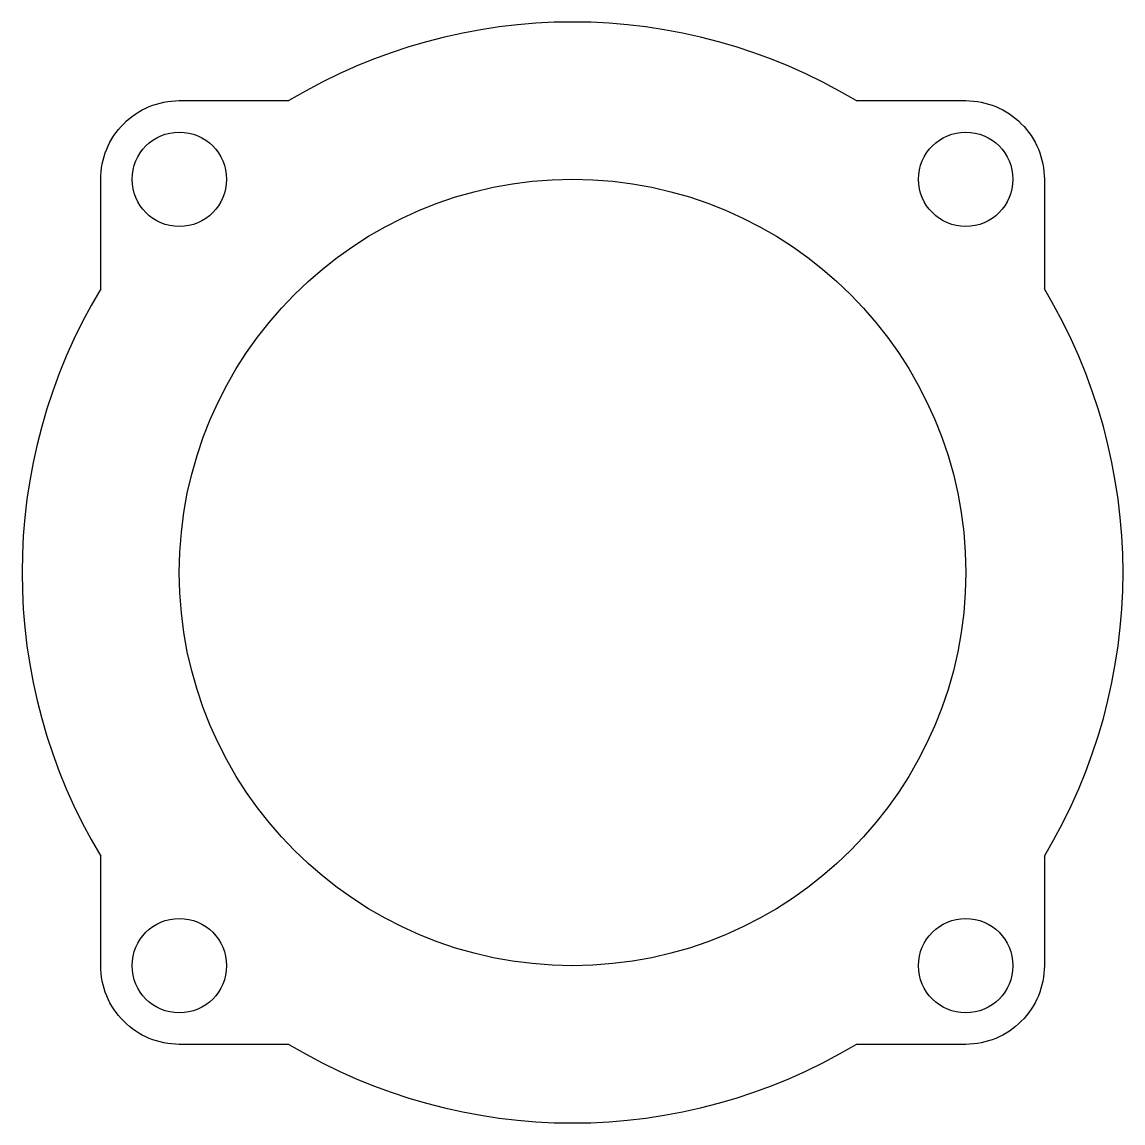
# Model space of a CAD drawing. Header units: millimetres. Extents: x 142.7 to 156.7, y 190.8 to 204.8.
import ezdxf

# ---------------------------------------------------------------- set-up
doc = ezdxf.new("R2010")
doc.units = ezdxf.units.MM

msp = doc.modelspace()

# ---------------------------------------------------------------- linework, layer by layer
for points in [[(143.685, 201.418), (143.685, 202.813, -0.414214), (144.685, 203.813), (146.079, 203.813)], [(153.29, 203.813), (154.685, 203.813, -0.414214), (155.685, 202.813), (155.685, 201.418)], [(146.079, 191.813), (144.685, 191.813, -0.414214), (143.685, 192.813), (143.685, 194.207)], [(155.685, 194.207), (155.685, 192.813, -0.414214), (154.685, 191.813), (153.29, 191.813)]]:
    msp.add_lwpolyline(points, format="xyb")
for centre, radius in [((144.685, 202.813), 0.6), ((154.685, 202.813), 0.6), ((149.685, 197.813), 5), ((144.685, 192.813), 0.6), ((154.685, 192.813), 0.6)]:
    msp.add_circle(centre, radius)
for start, end in [(58.9973, 121.0027), (148.9973, 211.0027), (328.9973, 31.0027), (238.9973, 301.0027)]:
    msp.add_arc((149.685, 197.813), 7, start, end)

doc.saveas('drawing.dxf')
